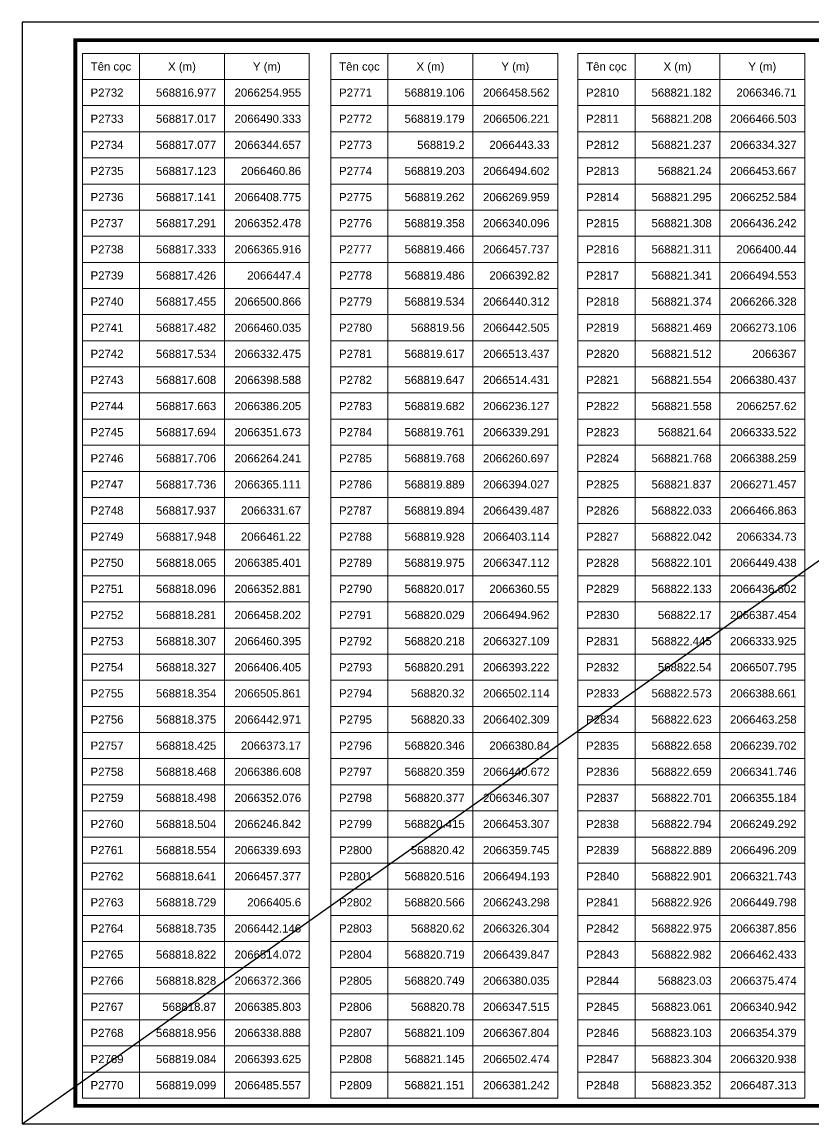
# Model space of a CAD drawing. Header units: millimetres. Extents: x 0 to 571985, y 0 to 2066666.
# Drawn here: x 569629.46 to 569650.8, y 2065184.24 to 2065213.94 of the extents above; entities that cross this region are included whole.
import ezdxf
from ezdxf.enums import TextEntityAlignment as Align

# ---------------------------------------------------------------- set-up
doc = ezdxf.new("R2010")
doc.units = ezdxf.units.MM
doc.linetypes.add('CENTER', pattern=[3, 1.5, -0.5, 0.5, -0.5])
for name, color, linetype, lineweight in [('A-KY HIEU', 34, 'Continuous', 20), ('E- RANH GIOI', 1, 'CENTER', 13), ('kata_net khung', 3, 'Continuous', 20), ('kata_text', 254, 'Continuous', 30)]:
    doc.layers.add(name, color=color, linetype=linetype, lineweight=lineweight)
doc.layers.add('KCS_Plotter', color=11, linetype='Continuous', plot=False)
doc.styles.add('kata_text', font='arial.ttf', dxfattribs={"width": 0.8})

# ---------------------------------------------------------------- blocks, each defined once
blk = doc.blocks.new('A$C33BC4D2A')
at = {"layer": 'A-KY HIEU', "color": 0, "const_width": 1.02}
blk.add_lwpolyline([(14.35, -292.1), (14.35, -4.9), (414.98, -4.9), (414.98, -292.1)], close=True, dxfattribs=at)
at = {"layer": 'Defpoints', "color": 125}
blk.add_lwpolyline([(0, -297), (420, -297), (420, 0), (0, 0)], close=True, dxfattribs=at)

msp = doc.modelspace()

# ---------------------------------------------------------------- linework, layer by layer
at = {"layer": 'kata_net khung'}
for p, q in [((569631.083, 2065213.09), (569637.199, 2065213.09)), ((569631.083, 2065213.09), (569631.083, 2065184.93)), ((569632.623, 2065213.09), (569632.623, 2065212.386)), ((569632.623, 2065213.09), (569632.623, 2065184.93)), ((569634.911, 2065213.09), (569634.911, 2065212.386)), ((569634.911, 2065213.09), (569634.911, 2065184.93)), ((569637.199, 2065213.09), (569637.199, 2065212.386)), ((569637.199, 2065213.09), (569637.199, 2065184.93)), ((569637.78, 2065213.09), (569643.896, 2065213.09)), ((569637.78, 2065213.09), (569643.896, 2065213.09)), ((569637.78, 2065213.09), (569637.78, 2065212.386)), ((569637.78, 2065213.09), (569637.78, 2065184.93)), ((569639.32, 2065213.09), (569639.32, 2065212.386)), ((569639.32, 2065213.09), (569639.32, 2065184.93)), ((569641.608, 2065213.09), (569641.608, 2065212.386)), ((569641.608, 2065213.09), (569641.608, 2065184.93)), ((569643.896, 2065213.09), (569643.896, 2065212.386)), ((569643.896, 2065213.09), (569643.896, 2065184.93)), ((569644.438, 2065213.09), (569650.554, 2065213.09)), ((569644.438, 2065213.09), (569650.554, 2065213.09)), ((569644.438, 2065213.09), (569650.554, 2065213.09)), ((569644.438, 2065213.09), (569644.438, 2065184.93)), ((569645.978, 2065213.09), (569645.978, 2065212.386)), ((569645.978, 2065213.09), (569645.978, 2065184.93)), ((569648.266, 2065213.09), (569648.266, 2065212.386)), ((569648.266, 2065213.09), (569648.266, 2065184.93)), ((569650.554, 2065213.09), (569650.554, 2065212.386)), ((569650.554, 2065213.09), (569650.554, 2065184.93)), ((569631.083, 2065212.386), (569637.199, 2065212.386)), ((569631.083, 2065212.386), (569637.199, 2065212.386)), ((569631.083, 2065212.386), (569637.199, 2065212.386)), ((569631.083, 2065212.386), (569637.199, 2065212.386)), ((569637.78, 2065212.386), (569643.896, 2065212.386)), ((569637.78, 2065212.386), (569643.896, 2065212.386)), ((569637.78, 2065212.386), (569643.896, 2065212.386)), ((569644.438, 2065212.386), (569650.554, 2065212.386)), ((569644.438, 2065212.386), (569650.554, 2065212.386)), ((569644.438, 2065212.386), (569650.554, 2065212.386)), ((569644.438, 2065212.386), (569650.554, 2065212.386)), ((569631.083, 2065211.682), (569637.199, 2065211.682)), ((569637.78, 2065211.682), (569643.896, 2065211.682)), ((569644.438, 2065211.682), (569650.554, 2065211.682)), ((569631.083, 2065210.978), (569637.199, 2065210.978)), ((569637.78, 2065210.978), (569643.896, 2065210.978)), ((569644.438, 2065210.978), (569650.554, 2065210.978)), ((569631.083, 2065210.274), (569637.199, 2065210.274)), ((569637.78, 2065210.274), (569643.896, 2065210.274)), ((569644.438, 2065210.274), (569650.554, 2065210.274)), ((569631.083, 2065209.57), (569637.199, 2065209.57)), ((569637.78, 2065209.57), (569643.896, 2065209.57)), ((569644.438, 2065209.57), (569650.554, 2065209.57)), ((569631.083, 2065208.866), (569637.199, 2065208.866)), ((569637.78, 2065208.866), (569643.896, 2065208.866)), ((569644.438, 2065208.866), (569650.554, 2065208.866)), ((569631.083, 2065208.162), (569637.199, 2065208.162)), ((569637.78, 2065208.162), (569643.896, 2065208.162)), ((569644.438, 2065208.162), (569650.554, 2065208.162)), ((569631.083, 2065207.458), (569637.199, 2065207.458)), ((569637.78, 2065207.458), (569643.896, 2065207.458)), ((569644.438, 2065207.458), (569650.554, 2065207.458)), ((569631.083, 2065206.754), (569637.199, 2065206.754)), ((569637.78, 2065206.754), (569643.896, 2065206.754)), ((569644.438, 2065206.754), (569650.554, 2065206.754)), ((569631.083, 2065206.05), (569637.199, 2065206.05)), ((569637.78, 2065206.05), (569643.896, 2065206.05)), ((569644.438, 2065206.05), (569650.554, 2065206.05)), ((569631.083, 2065205.346), (569637.199, 2065205.346)), ((569637.78, 2065205.346), (569643.896, 2065205.346)), ((569644.438, 2065205.346), (569650.554, 2065205.346)), ((569631.083, 2065204.642), (569637.199, 2065204.642)), ((569637.78, 2065204.642), (569643.896, 2065204.642)), ((569644.438, 2065204.642), (569650.554, 2065204.642)), ((569631.083, 2065203.938), (569637.199, 2065203.938)), ((569637.78, 2065203.938), (569643.896, 2065203.938)), ((569644.438, 2065203.938), (569650.554, 2065203.938)), ((569631.083, 2065203.234), (569637.199, 2065203.234)), ((569637.78, 2065203.234), (569643.896, 2065203.234)), ((569644.438, 2065203.234), (569650.554, 2065203.234)), ((569631.083, 2065202.53), (569637.199, 2065202.53)), ((569637.78, 2065202.53), (569643.896, 2065202.53)), ((569644.438, 2065202.53), (569650.554, 2065202.53)), ((569631.083, 2065201.826), (569637.199, 2065201.826)), ((569637.78, 2065201.826), (569643.896, 2065201.826)), ((569644.438, 2065201.826), (569650.554, 2065201.826)), ((569631.083, 2065201.122), (569637.199, 2065201.122)), ((569637.78, 2065201.122), (569643.896, 2065201.122)), ((569644.438, 2065201.122), (569650.554, 2065201.122)), ((569631.083, 2065200.418), (569637.199, 2065200.418)), ((569637.78, 2065200.418), (569643.896, 2065200.418)), ((569644.438, 2065200.418), (569650.554, 2065200.418)), ((569631.083, 2065199.714), (569637.199, 2065199.714)), ((569637.78, 2065199.714), (569643.896, 2065199.714)), ((569644.438, 2065199.714), (569650.554, 2065199.714)), ((569631.083, 2065199.01), (569637.199, 2065199.01)), ((569637.78, 2065199.01), (569643.896, 2065199.01)), ((569644.438, 2065199.01), (569650.554, 2065199.01)), ((569631.083, 2065198.306), (569637.199, 2065198.306)), ((569637.78, 2065198.306), (569643.896, 2065198.306)), ((569644.438, 2065198.306), (569650.554, 2065198.306)), ((569631.083, 2065197.602), (569637.199, 2065197.602)), ((569637.78, 2065197.602), (569643.896, 2065197.602)), ((569644.438, 2065197.602), (569650.554, 2065197.602)), ((569631.083, 2065196.898), (569637.199, 2065196.898)), ((569637.78, 2065196.898), (569643.896, 2065196.898)), ((569644.438, 2065196.898), (569650.554, 2065196.898)), ((569631.083, 2065196.194), (569637.199, 2065196.194)), ((569637.78, 2065196.194), (569643.896, 2065196.194)), ((569644.438, 2065196.194), (569650.554, 2065196.194)), ((569631.083, 2065195.49), (569637.199, 2065195.49)), ((569637.78, 2065195.49), (569643.896, 2065195.49)), ((569644.438, 2065195.49), (569650.554, 2065195.49)), ((569631.083, 2065194.786), (569637.199, 2065194.786)), ((569637.78, 2065194.786), (569643.896, 2065194.786)), ((569644.438, 2065194.786), (569650.554, 2065194.786)), ((569631.083, 2065194.082), (569637.199, 2065194.082)), ((569637.78, 2065194.082), (569643.896, 2065194.082)), ((569644.438, 2065194.082), (569650.554, 2065194.082)), ((569631.083, 2065193.378), (569637.199, 2065193.378)), ((569637.78, 2065193.378), (569643.896, 2065193.378)), ((569644.438, 2065193.378), (569650.554, 2065193.378)), ((569631.083, 2065192.674), (569637.199, 2065192.674)), ((569637.78, 2065192.674), (569643.896, 2065192.674)), ((569644.438, 2065192.674), (569650.554, 2065192.674)), ((569631.083, 2065191.97), (569637.199, 2065191.97)), ((569637.78, 2065191.97), (569643.896, 2065191.97)), ((569644.438, 2065191.97), (569650.554, 2065191.97)), ((569631.083, 2065191.266), (569637.199, 2065191.266)), ((569637.78, 2065191.266), (569643.896, 2065191.266)), ((569644.438, 2065191.266), (569650.554, 2065191.266)), ((569631.083, 2065190.562), (569637.199, 2065190.562)), ((569637.78, 2065190.562), (569643.896, 2065190.562)), ((569644.438, 2065190.562), (569650.554, 2065190.562)), ((569631.083, 2065189.858), (569637.199, 2065189.858)), ((569637.78, 2065189.858), (569643.896, 2065189.858)), ((569644.438, 2065189.858), (569650.554, 2065189.858)), ((569631.083, 2065189.154), (569637.199, 2065189.154)), ((569637.78, 2065189.154), (569643.896, 2065189.154)), ((569644.438, 2065189.154), (569650.554, 2065189.154)), ((569631.083, 2065188.45), (569637.199, 2065188.45)), ((569637.78, 2065188.45), (569643.896, 2065188.45)), ((569644.438, 2065188.45), (569650.554, 2065188.45)), ((569631.083, 2065187.746), (569637.199, 2065187.746)), ((569637.78, 2065187.746), (569643.896, 2065187.746)), ((569644.438, 2065187.746), (569650.554, 2065187.746)), ((569631.083, 2065187.042), (569637.199, 2065187.042)), ((569637.78, 2065187.042), (569643.896, 2065187.042)), ((569644.438, 2065187.042), (569650.554, 2065187.042)), ((569631.083, 2065186.338), (569637.199, 2065186.338)), ((569637.78, 2065186.338), (569643.896, 2065186.338)), ((569644.438, 2065186.338), (569650.554, 2065186.338)), ((569631.083, 2065185.634), (569637.199, 2065185.634)), ((569637.78, 2065185.634), (569643.896, 2065185.634)), ((569644.438, 2065185.634), (569650.554, 2065185.634)), ((569631.083, 2065184.93), (569637.199, 2065184.93)), ((569637.78, 2065184.93), (569643.896, 2065184.93)), ((569644.438, 2065184.93), (569650.554, 2065184.93))]:
    msp.add_line(p, q, dxfattribs=at)
at = {"layer": 'KCS_Plotter'}
msp.add_line((569629.456, 2065184.236), (569671.456, 2065213.936), dxfattribs=at)

# ---------------------------------------------------------------- block references
at = {"layer": 'E- RANH GIOI', "xscale": 0.1, "yscale": 0.1, "zscale": 0.1}
msp.add_blockref('A$C33BC4D2A', (569629.456, 2065213.936), dxfattribs=at)

# ---------------------------------------------------------------- texts
at = {"layer": 'kata_text', "style": 'kata_text'}
for s, p in [('Tên cọc', (569631.853, 2065212.738)), ('X (m)', (569633.767, 2065212.738)), ('Y (m)', (569636.055, 2065212.738)), ('Tên cọc', (569638.55, 2065212.738)), ('X (m)', (569640.464, 2065212.738)), ('Y (m)', (569642.752, 2065212.738)), ('Tên cọc', (569645.208, 2065212.738)), ('X (m)', (569647.122, 2065212.738)), ('Y (m)', (569649.41, 2065212.738))]:
    msp.add_text(s, height=0.22, dxfattribs=at).set_placement(p, align=Align.MIDDLE_CENTER)
for s, p in [('P2732', (569631.303, 2065212.034)), ('P2771', (569638, 2065212.034)), ('P2810', (569644.658, 2065212.034)), ('P2733', (569631.303, 2065211.33)), ('P2772', (569638, 2065211.33)), ('P2811', (569644.658, 2065211.33)), ('P2734', (569631.303, 2065210.626)), ('P2773', (569638, 2065210.626)), ('P2812', (569644.658, 2065210.626)), ('P2735', (569631.303, 2065209.922)), ('P2774', (569638, 2065209.922)), ('P2813', (569644.658, 2065209.922)), ('P2736', (569631.303, 2065209.218)), ('P2775', (569638, 2065209.218)), ('P2814', (569644.658, 2065209.218)), ('P2737', (569631.303, 2065208.514)), ('P2776', (569638, 2065208.514)), ('P2815', (569644.658, 2065208.514)), ('P2738', (569631.303, 2065207.81)), ('P2777', (569638, 2065207.81)), ('P2816', (569644.658, 2065207.81)), ('P2739', (569631.303, 2065207.106)), ('P2778', (569638, 2065207.106)), ('P2817', (569644.658, 2065207.106)), ('P2740', (569631.303, 2065206.402)), ('P2779', (569638, 2065206.402)), ('P2818', (569644.658, 2065206.402)), ('P2741', (569631.303, 2065205.698)), ('P2780', (569638, 2065205.698)), ('P2819', (569644.658, 2065205.698)), ('P2742', (569631.303, 2065204.994)), ('P2781', (569638, 2065204.994)), ('P2820', (569644.658, 2065204.994)), ('P2743', (569631.303, 2065204.29)), ('P2782', (569638, 2065204.29)), ('P2821', (569644.658, 2065204.29)), ('P2744', (569631.303, 2065203.586)), ('P2783', (569638, 2065203.586)), ('P2822', (569644.658, 2065203.586)), ('P2745', (569631.303, 2065202.882)), ('P2784', (569638, 2065202.882)), ('P2823', (569644.658, 2065202.882)), ('P2746', (569631.303, 2065202.178)), ('P2785', (569638, 2065202.178)), ('P2824', (569644.658, 2065202.178)), ('P2747', (569631.303, 2065201.474)), ('P2786', (569638, 2065201.474)), ('P2825', (569644.658, 2065201.474)), ('P2748', (569631.303, 2065200.77)), ('P2787', (569638, 2065200.77)), ('P2826', (569644.658, 2065200.77)), ('P2749', (569631.303, 2065200.066)), ('P2788', (569638, 2065200.066)), ('P2827', (569644.658, 2065200.066)), ('P2750', (569631.303, 2065199.362)), ('P2789', (569638, 2065199.362)), ('P2828', (569644.658, 2065199.362)), ('P2751', (569631.303, 2065198.658)), ('P2790', (569638, 2065198.658)), ('P2829', (569644.658, 2065198.658)), ('P2752', (569631.303, 2065197.954)), ('P2791', (569638, 2065197.954)), ('P2830', (569644.658, 2065197.954)), ('P2753', (569631.303, 2065197.25)), ('P2792', (569638, 2065197.25)), ('P2831', (569644.658, 2065197.25)), ('P2754', (569631.303, 2065196.546)), ('P2793', (569638, 2065196.546)), ('P2832', (569644.658, 2065196.546)), ('P2755', (569631.303, 2065195.842)), ('P2794', (569638, 2065195.842)), ('P2833', (569644.658, 2065195.842)), ('P2756', (569631.303, 2065195.138)), ('P2795', (569638, 2065195.138)), ('P2834', (569644.658, 2065195.138)), ('P2757', (569631.303, 2065194.434)), ('P2796', (569638, 2065194.434)), ('P2835', (569644.658, 2065194.434)), ('P2758', (569631.303, 2065193.73)), ('P2797', (569638, 2065193.73)), ('P2836', (569644.658, 2065193.73)), ('P2759', (569631.303, 2065193.026)), ('P2798', (569638, 2065193.026)), ('P2837', (569644.658, 2065193.026)), ('P2760', (569631.303, 2065192.322)), ('P2799', (569638, 2065192.322)), ('P2838', (569644.658, 2065192.322)), ('P2761', (569631.303, 2065191.618)), ('P2800', (569638, 2065191.618)), ('P2839', (569644.658, 2065191.618)), ('P2762', (569631.303, 2065190.914)), ('P2801', (569638, 2065190.914)), ('P2840', (569644.658, 2065190.914)), ('P2763', (569631.303, 2065190.21)), ('P2802', (569638, 2065190.21)), ('P2841', (569644.658, 2065190.21)), ('P2764', (569631.303, 2065189.506)), ('P2803', (569638, 2065189.506)), ('P2842', (569644.658, 2065189.506)), ('P2765', (569631.303, 2065188.802)), ('P2804', (569638, 2065188.802)), ('P2843', (569644.658, 2065188.802)), ('P2766', (569631.303, 2065188.098)), ('P2805', (569638, 2065188.098)), ('P2844', (569644.658, 2065188.098)), ('P2767', (569631.303, 2065187.394)), ('P2806', (569638, 2065187.394)), ('P2845', (569644.658, 2065187.394)), ('P2768', (569631.303, 2065186.69)), ('P2807', (569638, 2065186.69)), ('P2846', (569644.658, 2065186.69)), ('P2769', (569631.303, 2065185.986)), ('P2808', (569638, 2065185.986)), ('P2847', (569644.658, 2065185.986)), ('P2770', (569631.303, 2065185.282)), ('P2809', (569638, 2065185.282)), ('P2848', (569644.658, 2065185.282))]:
    msp.add_text(s, height=0.22, dxfattribs=at).set_placement(p, align=Align.MIDDLE_LEFT)
for s, p in [('568816.977', (569634.691, 2065212.034)), ('2066254.955', (569636.979, 2065212.034)), ('568819.106', (569641.388, 2065212.034)), ('2066458.562', (569643.676, 2065212.034)), ('568821.182', (569648.046, 2065212.034)), ('2066346.71', (569650.334, 2065212.034)), ('568817.017', (569634.691, 2065211.33)), ('2066490.333', (569636.979, 2065211.33)), ('568819.179', (569641.388, 2065211.33)), ('2066506.221', (569643.676, 2065211.33)), ('568821.208', (569648.046, 2065211.33)), ('2066466.503', (569650.334, 2065211.33)), ('568817.077', (569634.691, 2065210.626)), ('2066344.657', (569636.979, 2065210.626)), ('568819.2', (569641.388, 2065210.626)), ('2066443.33', (569643.676, 2065210.626)), ('568821.237', (569648.046, 2065210.626)), ('2066334.327', (569650.334, 2065210.626)), ('568817.123', (569634.691, 2065209.922)), ('2066460.86', (569636.979, 2065209.922)), ('568819.203', (569641.388, 2065209.922)), ('2066494.602', (569643.676, 2065209.922)), ('568821.24', (569648.046, 2065209.922)), ('2066453.667', (569650.334, 2065209.922)), ('568817.141', (569634.691, 2065209.218)), ('2066408.775', (569636.979, 2065209.218)), ('568819.262', (569641.388, 2065209.218)), ('2066269.959', (569643.676, 2065209.218)), ('568821.295', (569648.046, 2065209.218)), ('2066252.584', (569650.334, 2065209.218)), ('568817.291', (569634.691, 2065208.514)), ('2066352.478', (569636.979, 2065208.514)), ('568819.358', (569641.388, 2065208.514)), ('2066340.096', (569643.676, 2065208.514)), ('568821.308', (569648.046, 2065208.514)), ('2066436.242', (569650.334, 2065208.514)), ('568817.333', (569634.691, 2065207.81)), ('2066365.916', (569636.979, 2065207.81)), ('568819.466', (569641.388, 2065207.81)), ('2066457.737', (569643.676, 2065207.81)), ('568821.311', (569648.046, 2065207.81)), ('2066400.44', (569650.334, 2065207.81)), ('568817.426', (569634.691, 2065207.106)), ('2066447.4', (569636.979, 2065207.106)), ('568819.486', (569641.388, 2065207.106)), ('2066392.82', (569643.676, 2065207.106)), ('568821.341', (569648.046, 2065207.106)), ('2066494.553', (569650.334, 2065207.106)), ('568817.455', (569634.691, 2065206.402)), ('2066500.866', (569636.979, 2065206.402)), ('568819.534', (569641.388, 2065206.402)), ('2066440.312', (569643.676, 2065206.402)), ('568821.374', (569648.046, 2065206.402)), ('2066266.328', (569650.334, 2065206.402)), ('568817.482', (569634.691, 2065205.698)), ('2066460.035', (569636.979, 2065205.698)), ('568819.56', (569641.388, 2065205.698)), ('2066442.505', (569643.676, 2065205.698)), ('568821.469', (569648.046, 2065205.698)), ('2066273.106', (569650.334, 2065205.698)), ('568817.534', (569634.691, 2065204.994)), ('2066332.475', (569636.979, 2065204.994)), ('568819.617', (569641.388, 2065204.994)), ('2066513.437', (569643.676, 2065204.994)), ('568821.512', (569648.046, 2065204.994)), ('2066367', (569650.334, 2065204.994)), ('568817.608', (569634.691, 2065204.29)), ('2066398.588', (569636.979, 2065204.29)), ('568819.647', (569641.388, 2065204.29)), ('2066514.431', (569643.676, 2065204.29)), ('568821.554', (569648.046, 2065204.29)), ('2066380.437', (569650.334, 2065204.29)), ('568817.663', (569634.691, 2065203.586)), ('2066386.205', (569636.979, 2065203.586)), ('568819.682', (569641.388, 2065203.586)), ('2066236.127', (569643.676, 2065203.586)), ('568821.558', (569648.046, 2065203.586)), ('2066257.62', (569650.334, 2065203.586)), ('568817.694', (569634.691, 2065202.882)), ('2066351.673', (569636.979, 2065202.882)), ('568819.761', (569641.388, 2065202.882)), ('2066339.291', (569643.676, 2065202.882)), ('568821.64', (569648.046, 2065202.882)), ('2066333.522', (569650.334, 2065202.882)), ('568817.706', (569634.691, 2065202.178)), ('2066264.241', (569636.979, 2065202.178)), ('568819.768', (569641.388, 2065202.178)), ('2066260.697', (569643.676, 2065202.178)), ('568821.768', (569648.046, 2065202.178)), ('2066388.259', (569650.334, 2065202.178)), ('568817.736', (569634.691, 2065201.474)), ('2066365.111', (569636.979, 2065201.474)), ('568819.889', (569641.388, 2065201.474)), ('2066394.027', (569643.676, 2065201.474)), ('568821.837', (569648.046, 2065201.474)), ('2066271.457', (569650.334, 2065201.474)), ('568817.937', (569634.691, 2065200.77)), ('2066331.67', (569636.979, 2065200.77)), ('568819.894', (569641.388, 2065200.77)), ('2066439.487', (569643.676, 2065200.77)), ('568822.033', (569648.046, 2065200.77)), ('2066466.863', (569650.334, 2065200.77)), ('568817.948', (569634.691, 2065200.066)), ('2066461.22', (569636.979, 2065200.066)), ('568819.928', (569641.388, 2065200.066)), ('2066403.114', (569643.676, 2065200.066)), ('568822.042', (569648.046, 2065200.066)), ('2066334.73', (569650.334, 2065200.066)), ('568818.065', (569634.691, 2065199.362)), ('2066385.401', (569636.979, 2065199.362)), ('568819.975', (569641.388, 2065199.362)), ('2066347.112', (569643.676, 2065199.362)), ('568822.101', (569648.046, 2065199.362)), ('2066449.438', (569650.334, 2065199.362)), ('568818.096', (569634.691, 2065198.658)), ('2066352.881', (569636.979, 2065198.658)), ('568820.017', (569641.388, 2065198.658)), ('2066360.55', (569643.676, 2065198.658)), ('568822.133', (569648.046, 2065198.658)), ('2066436.602', (569650.334, 2065198.658)), ('568818.281', (569634.691, 2065197.954)), ('2066458.202', (569636.979, 2065197.954)), ('568820.029', (569641.388, 2065197.954)), ('2066494.962', (569643.676, 2065197.954)), ('568822.17', (569648.046, 2065197.954)), ('2066387.454', (569650.334, 2065197.954)), ('568818.307', (569634.691, 2065197.25)), ('2066460.395', (569636.979, 2065197.25)), ('568820.218', (569641.388, 2065197.25)), ('2066327.109', (569643.676, 2065197.25)), ('568822.445', (569648.046, 2065197.25)), ('2066333.925', (569650.334, 2065197.25)), ('568818.327', (569634.691, 2065196.546)), ('2066406.405', (569636.979, 2065196.546)), ('568820.291', (569641.388, 2065196.546)), ('2066393.222', (569643.676, 2065196.546)), ('568822.54', (569648.046, 2065196.546)), ('2066507.795', (569650.334, 2065196.546)), ('568818.354', (569634.691, 2065195.842)), ('2066505.861', (569636.979, 2065195.842)), ('568820.32', (569641.388, 2065195.842)), ('2066502.114', (569643.676, 2065195.842)), ('568822.573', (569648.046, 2065195.842)), ('2066388.661', (569650.334, 2065195.842)), ('568818.375', (569634.691, 2065195.138)), ('2066442.971', (569636.979, 2065195.138)), ('568820.33', (569641.388, 2065195.138)), ('2066402.309', (569643.676, 2065195.138)), ('568822.623', (569648.046, 2065195.138)), ('2066463.258', (569650.334, 2065195.138)), ('568818.425', (569634.691, 2065194.434)), ('2066373.17', (569636.979, 2065194.434)), ('568820.346', (569641.388, 2065194.434)), ('2066380.84', (569643.676, 2065194.434)), ('568822.658', (569648.046, 2065194.434)), ('2066239.702', (569650.334, 2065194.434)), ('568818.468', (569634.691, 2065193.73)), ('2066386.608', (569636.979, 2065193.73)), ('568820.359', (569641.388, 2065193.73)), ('2066440.672', (569643.676, 2065193.73)), ('568822.659', (569648.046, 2065193.73)), ('2066341.746', (569650.334, 2065193.73)), ('568818.498', (569634.691, 2065193.026)), ('2066352.076', (569636.979, 2065193.026)), ('568820.377', (569641.388, 2065193.026)), ('2066346.307', (569643.676, 2065193.026)), ('568822.701', (569648.046, 2065193.026)), ('2066355.184', (569650.334, 2065193.026)), ('568818.504', (569634.691, 2065192.322)), ('2066246.842', (569636.979, 2065192.322)), ('568820.415', (569641.388, 2065192.322)), ('2066453.307', (569643.676, 2065192.322)), ('568822.794', (569648.046, 2065192.322)), ('2066249.292', (569650.334, 2065192.322)), ('568818.554', (569634.691, 2065191.618)), ('2066339.693', (569636.979, 2065191.618)), ('568820.42', (569641.388, 2065191.618)), ('2066359.745', (569643.676, 2065191.618)), ('568822.889', (569648.046, 2065191.618)), ('2066496.209', (569650.334, 2065191.618)), ('568818.641', (569634.691, 2065190.914)), ('2066457.377', (569636.979, 2065190.914)), ('568820.516', (569641.388, 2065190.914)), ('2066494.193', (569643.676, 2065190.914)), ('568822.901', (569648.046, 2065190.914)), ('2066321.743', (569650.334, 2065190.914)), ('568818.729', (569634.691, 2065190.21)), ('2066405.6', (569636.979, 2065190.21)), ('568820.566', (569641.388, 2065190.21)), ('2066243.298', (569643.676, 2065190.21)), ('568822.926', (569648.046, 2065190.21)), ('2066449.798', (569650.334, 2065190.21)), ('568818.735', (569634.691, 2065189.506)), ('2066442.146', (569636.979, 2065189.506)), ('568820.62', (569641.388, 2065189.506)), ('2066326.304', (569643.676, 2065189.506)), ('568822.975', (569648.046, 2065189.506)), ('2066387.856', (569650.334, 2065189.506)), ('568818.822', (569634.691, 2065188.802)), ('2066514.072', (569636.979, 2065188.802)), ('568820.719', (569641.388, 2065188.802)), ('2066439.847', (569643.676, 2065188.802)), ('568822.982', (569648.046, 2065188.802)), ('2066462.433', (569650.334, 2065188.802)), ('568818.828', (569634.691, 2065188.098)), ('2066372.366', (569636.979, 2065188.098)), ('568820.749', (569641.388, 2065188.098)), ('2066380.035', (569643.676, 2065188.098)), ('568823.03', (569648.046, 2065188.098)), ('2066375.474', (569650.334, 2065188.098)), ('568818.87', (569634.691, 2065187.394)), ('2066385.803', (569636.979, 2065187.394)), ('568820.78', (569641.388, 2065187.394)), ('2066347.515', (569643.676, 2065187.394)), ('568823.061', (569648.046, 2065187.394)), ('2066340.942', (569650.334, 2065187.394)), ('568818.956', (569634.691, 2065186.69)), ('2066338.888', (569636.979, 2065186.69)), ('568821.109', (569641.388, 2065186.69)), ('2066367.804', (569643.676, 2065186.69)), ('568823.103', (569648.046, 2065186.69)), ('2066354.379', (569650.334, 2065186.69)), ('568819.084', (569634.691, 2065185.986)), ('2066393.625', (569636.979, 2065185.986)), ('568821.145', (569641.388, 2065185.986)), ('2066502.474', (569643.676, 2065185.986)), ('568823.304', (569648.046, 2065185.986)), ('2066320.938', (569650.334, 2065185.986)), ('568819.099', (569634.691, 2065185.282)), ('2066485.557', (569636.979, 2065185.282)), ('568821.151', (569641.388, 2065185.282)), ('2066381.242', (569643.676, 2065185.282)), ('568823.352', (569648.046, 2065185.282)), ('2066487.313', (569650.334, 2065185.282))]:
    msp.add_text(s, height=0.22, dxfattribs=at).set_placement(p, align=Align.MIDDLE_RIGHT)

doc.saveas('drawing.dxf')
